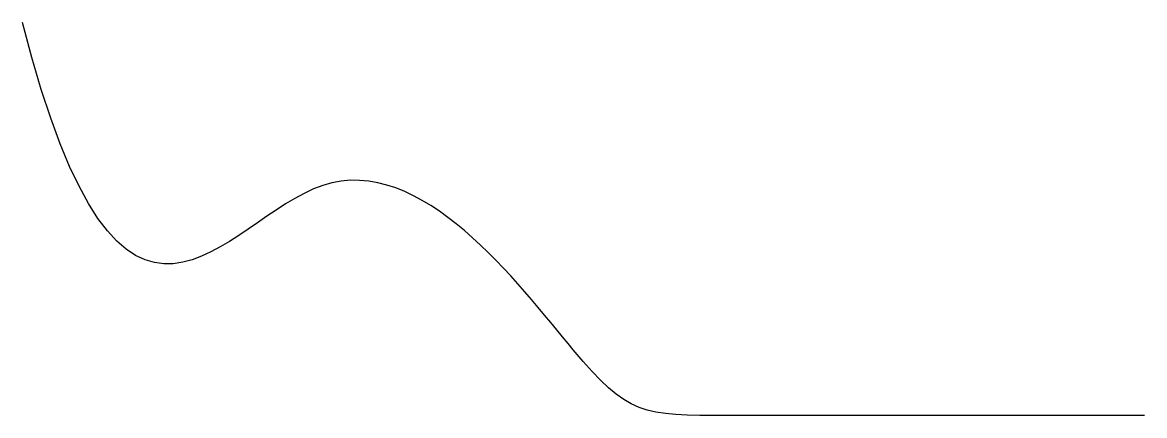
# Model space of a CAD drawing. Header units: centimetres. Extents: x -81 to 61, y 0 to 50.
import ezdxf

# ---------------------------------------------------------------- set-up
doc = ezdxf.new("R2010")
doc.units = ezdxf.units.CM
doc.header["$MEASUREMENT"] = 0

msp = doc.modelspace()

# ---------------------------------------------------------------- linework, layer by layer
msp.add_open_spline([(61.39, 0, 80.62), (40.61, 0, 29.09), (-0.95, 0, -73.97), (-5.97, 0, 105.4), (-42.93, 50.28, -78.14), (-68.57, 0, -32.57), (-81.39, 50.1, -9.78)], degree=3)

doc.saveas('drawing.dxf')
